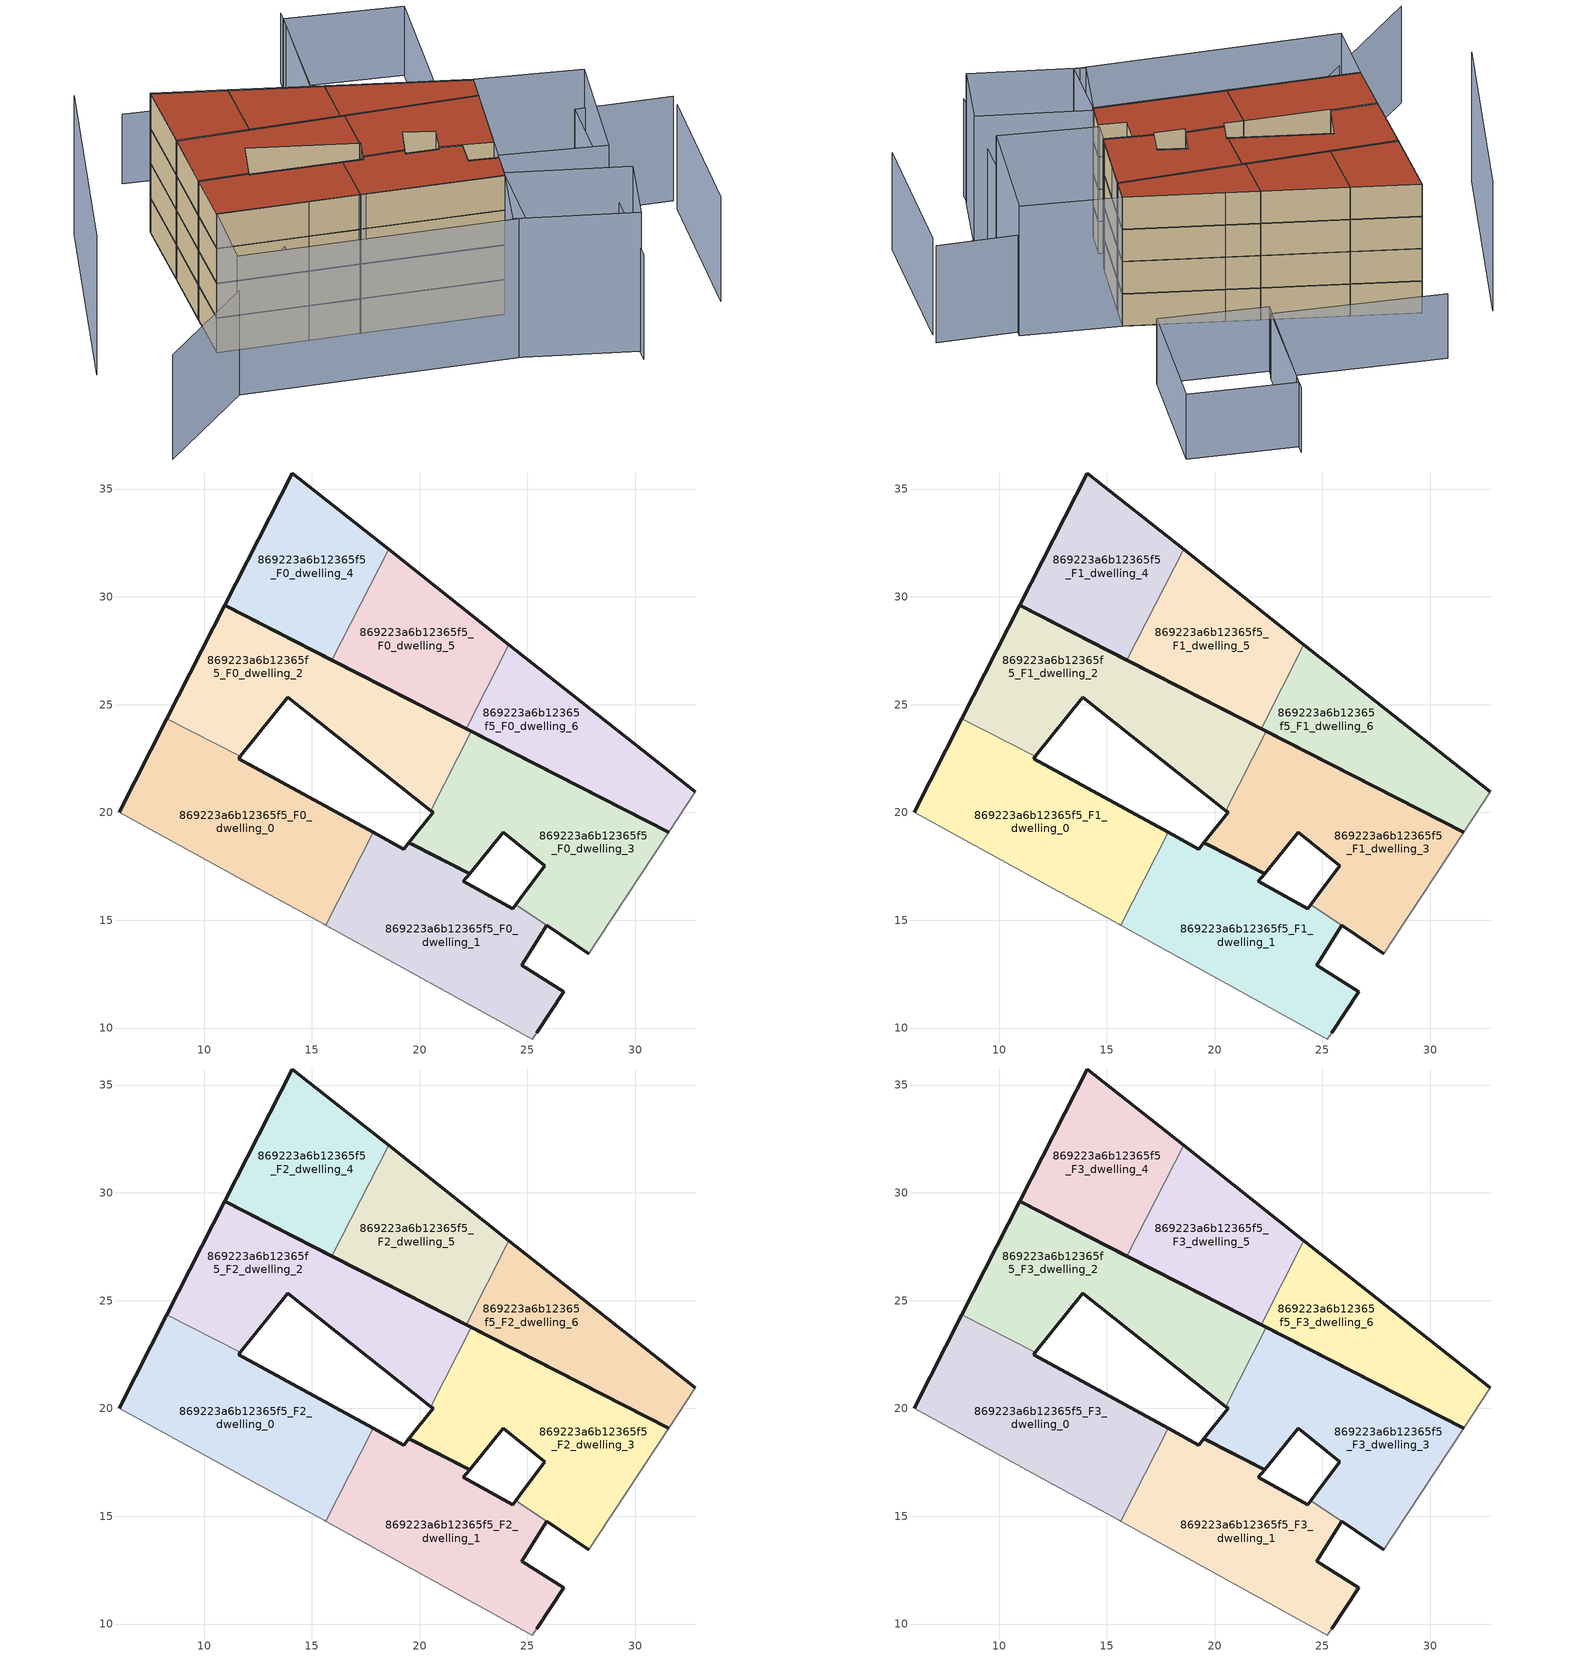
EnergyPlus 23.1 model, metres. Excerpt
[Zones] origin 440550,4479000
869223a6b12365f5_F0_dwelling_0
 floor ground (EU_floor_Construction): 15.65,14.78 17.84,19.08 11.61,22.5 11.69,22.6 8.27,24.34 6.06,20.01 12.22,16.63 15.58,14.81 z0
 wall outside (EU_wall_Construction): 6.06,20.01 8.27,24.34 / 11.69,22.6 11.61,22.5 17.84,19.08 z0:3
 wall to 869223a6b12365f5_F0_dwelling_2 (EU_wall_Construction): 8.27,24.34 11.69,22.6 z0:3
 wall to 869223a6b12365f5_F0_dwelling_1 (EU_wall_Construction): 17.84,19.08 15.65,14.78 z0:3
 wall adiabatic (EU_wall_Construction): 15.65,14.78 15.58,14.81 12.22,16.63 6.06,20.01 z0:3
869223a6b12365f5_F0_dwelling_1
 floor ground (EU_floor_Construction): 25.44,9.79 26.68,11.68 24.73,12.92 25.88,14.77 24.45,15.73 24.31,15.54 22.03,16.8 22.32,17.17 19.5,18.61 19.26,18.3 17.84,19.08 15.65,14.78 25.23,9.49 z0
 wall outside (EU_wall_Construction): 17.84,19.08 19.26,18.3 19.5,18.61 22.32,17.17 22.03,16.8 24.31,15.54 24.45,15.73 / 25.88,14.77 24.73,12.92 26.68,11.68 25.44,9.79 z0:3
 wall adiabatic (EU_wall_Construction): 25.44,9.79 25.23,9.49 15.65,14.78 z0:3
 wall to 869223a6b12365f5_F0_dwelling_3 (EU_wall_Construction): 24.45,15.73 25.88,14.77 z0:3
869223a6b12365f5_F0_dwelling_2
 floor ground (EU_floor_Construction): 20.52,20.08 22.4,23.76 10.95,29.61 8.27,24.34 11.69,22.6 13.87,25.33 z0
 wall outside (EU_wall_Construction): 8.27,24.34 10.95,29.61 22.4,23.76 / 20.52,20.08 13.87,25.33 11.69,22.6 z0:3
 wall to 869223a6b12365f5_F0_dwelling_3 (EU_wall_Construction): 22.4,23.76 20.52,20.08 z0:3
869223a6b12365f5_F0_dwelling_3
 floor ground (EU_floor_Construction): 28.28,14.12 31.55,19.08 22.4,23.76 20.52,20.08 20.62,20.01 19.5,18.61 19.71,18.5 22.32,17.17 23.88,19.09 25.8,17.53 24.64,15.98 24.45,15.73 25.88,14.77 25.89,14.77 27.84,13.46 z0
 wall outside (EU_wall_Construction): 22.4,23.76 31.55,19.08 / 27.84,13.46 25.89,14.77 25.88,14.77 / 24.45,15.73 24.64,15.98 25.8,17.53 23.88,19.09 22.32,17.17 19.71,18.5 19.5,18.61 20.62,20.01 20.52,20.08 z0:3
 wall adiabatic (EU_wall_Construction): 31.55,19.08 28.28,14.12 27.84,13.46 z0:3
869223a6b12365f5_F0_dwelling_4
 floor ground (EU_floor_Construction): 15.93,27.06 18.56,32.2 14.08,35.75 10.95,29.61 z0
 wall outside (EU_wall_Construction): 15.93,27.06 10.95,29.61 14.08,35.75 18.56,32.2 z0:3
 wall to 869223a6b12365f5_F0_dwelling_5 (EU_wall_Construction): 18.56,32.2 15.93,27.06 z0:3
869223a6b12365f5_F0_dwelling_5
 floor ground (EU_floor_Construction): 22.15,23.89 24.14,27.79 18.56,32.2 15.93,27.06 z0
 wall outside (EU_wall_Construction): 22.15,23.89 15.93,27.06 / 18.56,32.2 24.14,27.79 z0:3
 wall to 869223a6b12365f5_F0_dwelling_6 (EU_wall_Construction): 24.14,27.79 22.15,23.89 z0:3
869223a6b12365f5_F0_dwelling_6
 floor ground (EU_floor_Construction): 31.55,19.08 32.79,20.96 26.32,26.07 24.14,27.79 22.15,23.89 z0
 wall outside (EU_wall_Construction): 31.55,19.08 22.15,23.89 / 24.14,27.79 26.32,26.07 32.79,20.96 z0:3
 wall adiabatic (EU_wall_Construction): 32.79,20.96 31.55,19.08 z0:3
869223a6b12365f5_F1_dwelling_0
 floor to 869223a6b12365f5_F0_dwelling_0 (EU_floor_Construction): 15.65,14.78 17.84,19.08 11.61,22.5 11.69,22.6 8.27,24.34 6.06,20.01 12.22,16.63 15.58,14.81 z3
 wall outside (EU_wall_Construction): 6.06,20.01 8.27,24.34 / 11.69,22.6 11.61,22.5 17.84,19.08 z3:6
 wall to 869223a6b12365f5_F1_dwelling_2 (EU_wall_Construction): 8.27,24.34 11.69,22.6 z3:6
 wall to 869223a6b12365f5_F1_dwelling_1 (EU_wall_Construction): 17.84,19.08 15.65,14.78 z3:6
 wall adiabatic (EU_wall_Construction): 15.65,14.78 15.58,14.81 12.22,16.63 6.06,20.01 z3:6
869223a6b12365f5_F1_dwelling_1
 floor to 869223a6b12365f5_F0_dwelling_1 (EU_floor_Construction): 25.44,9.79 26.68,11.68 24.73,12.92 25.88,14.77 24.45,15.73 24.31,15.54 22.03,16.8 22.32,17.17 19.5,18.61 19.26,18.3 17.84,19.08 15.65,14.78 25.23,9.49 z3
 wall outside (EU_wall_Construction): 17.84,19.08 19.26,18.3 19.5,18.61 22.32,17.17 22.03,16.8 24.31,15.54 24.45,15.73 / 25.88,14.77 24.73,12.92 26.68,11.68 25.44,9.79 z3:6
 wall adiabatic (EU_wall_Construction): 25.44,9.79 25.23,9.49 15.65,14.78 z3:6
 wall to 869223a6b12365f5_F1_dwelling_3 (EU_wall_Construction): 24.45,15.73 25.88,14.77 z3:6
869223a6b12365f5_F1_dwelling_2
 floor to 869223a6b12365f5_F0_dwelling_2 (EU_floor_Construction): 20.52,20.08 22.4,23.76 10.95,29.61 8.27,24.34 11.69,22.6 13.87,25.33 z3
 wall outside (EU_wall_Construction): 8.27,24.34 10.95,29.61 22.4,23.76 / 20.52,20.08 13.87,25.33 11.69,22.6 z3:6
 wall to 869223a6b12365f5_F1_dwelling_3 (EU_wall_Construction): 22.4,23.76 20.52,20.08 z3:6
869223a6b12365f5_F1_dwelling_3
 floor to 869223a6b12365f5_F0_dwelling_3 (EU_floor_Construction): 28.28,14.12 31.55,19.08 22.4,23.76 20.52,20.08 20.62,20.01 19.5,18.61 19.71,18.5 22.32,17.17 23.88,19.09 25.8,17.53 24.64,15.98 24.45,15.73 25.88,14.77 25.89,14.77 27.84,13.46 z3
 wall outside (EU_wall_Construction): 22.4,23.76 31.55,19.08 / 27.84,13.46 25.89,14.77 25.88,14.77 / 24.45,15.73 24.64,15.98 25.8,17.53 23.88,19.09 22.32,17.17 19.71,18.5 19.5,18.61 20.62,20.01 20.52,20.08 z3:6
 wall adiabatic (EU_wall_Construction): 31.55,19.08 28.28,14.12 27.84,13.46 z3:6
869223a6b12365f5_F1_dwelling_4
 floor to 869223a6b12365f5_F0_dwelling_4 (EU_floor_Construction): 15.93,27.06 18.56,32.2 14.08,35.75 10.95,29.61 z3
 wall outside (EU_wall_Construction): 15.93,27.06 10.95,29.61 14.08,35.75 18.56,32.2 z3:6
 wall to 869223a6b12365f5_F1_dwelling_5 (EU_wall_Construction): 18.56,32.2 15.93,27.06 z3:6
869223a6b12365f5_F1_dwelling_5
 floor to 869223a6b12365f5_F0_dwelling_5 (EU_floor_Construction): 22.15,23.89 24.14,27.79 18.56,32.2 15.93,27.06 z3
 wall outside (EU_wall_Construction): 22.15,23.89 15.93,27.06 / 18.56,32.2 24.14,27.79 z3:6
 wall to 869223a6b12365f5_F1_dwelling_6 (EU_wall_Construction): 24.14,27.79 22.15,23.89 z3:6
869223a6b12365f5_F1_dwelling_6
 floor to 869223a6b12365f5_F0_dwelling_6 (EU_floor_Construction): 31.55,19.08 32.79,20.96 26.32,26.07 24.14,27.79 22.15,23.89 z3
 wall outside (EU_wall_Construction): 31.55,19.08 22.15,23.89 / 24.14,27.79 26.32,26.07 32.79,20.96 z3:6
 wall adiabatic (EU_wall_Construction): 32.79,20.96 31.55,19.08 z3:6
869223a6b12365f5_F2_dwelling_0
 floor to 869223a6b12365f5_F1_dwelling_0 (EU_floor_Construction): 15.65,14.78 17.84,19.08 11.61,22.5 11.69,22.6 8.27,24.34 6.06,20.01 12.22,16.63 15.58,14.81 z6
 wall outside (EU_wall_Construction): 6.06,20.01 8.27,24.34 / 11.69,22.6 11.61,22.5 17.84,19.08 z6:9
 wall to 869223a6b12365f5_F2_dwelling_2 (EU_wall_Construction): 8.27,24.34 11.69,22.6 z6:9
 wall to 869223a6b12365f5_F2_dwelling_1 (EU_wall_Construction): 17.84,19.08 15.65,14.78 z6:9
 wall adiabatic (EU_wall_Construction): 15.65,14.78 15.58,14.81 12.22,16.63 6.06,20.01 z6:9
869223a6b12365f5_F2_dwelling_1
 floor to 869223a6b12365f5_F1_dwelling_1 (EU_floor_Construction): 25.44,9.79 26.68,11.68 24.73,12.92 25.88,14.77 24.45,15.73 24.31,15.54 22.03,16.8 22.32,17.17 19.5,18.61 19.26,18.3 17.84,19.08 15.65,14.78 25.23,9.49 z6
 wall outside (EU_wall_Construction): 17.84,19.08 19.26,18.3 19.5,18.61 22.32,17.17 22.03,16.8 24.31,15.54 24.45,15.73 / 25.88,14.77 24.73,12.92 26.68,11.68 25.44,9.79 z6:9
 wall adiabatic (EU_wall_Construction): 25.44,9.79 25.23,9.49 15.65,14.78 z6:9
 wall to 869223a6b12365f5_F2_dwelling_3 (EU_wall_Construction): 24.45,15.73 25.88,14.77 z6:9
869223a6b12365f5_F2_dwelling_2
 floor to 869223a6b12365f5_F1_dwelling_2 (EU_floor_Construction): 20.52,20.08 22.4,23.76 10.95,29.61 8.27,24.34 11.69,22.6 13.87,25.33 z6
 wall outside (EU_wall_Construction): 8.27,24.34 10.95,29.61 22.4,23.76 / 20.52,20.08 13.87,25.33 11.69,22.6 z6:9
 wall to 869223a6b12365f5_F2_dwelling_3 (EU_wall_Construction): 22.4,23.76 20.52,20.08 z6:9
869223a6b12365f5_F2_dwelling_3
 floor to 869223a6b12365f5_F1_dwelling_3 (EU_floor_Construction): 28.28,14.12 31.55,19.08 22.4,23.76 20.52,20.08 20.62,20.01 19.5,18.61 19.71,18.5 22.32,17.17 23.88,19.09 25.8,17.53 24.64,15.98 24.45,15.73 25.88,14.77 25.89,14.77 27.84,13.46 z6
 wall outside (EU_wall_Construction): 22.4,23.76 31.55,19.08 / 27.84,13.46 25.89,14.77 25.88,14.77 / 24.45,15.73 24.64,15.98 25.8,17.53 23.88,19.09 22.32,17.17 19.71,18.5 19.5,18.61 20.62,20.01 20.52,20.08 z6:9
 wall adiabatic (EU_wall_Construction): 31.55,19.08 28.28,14.12 27.84,13.46 z6:9
869223a6b12365f5_F2_dwelling_4
 floor to 869223a6b12365f5_F1_dwelling_4 (EU_floor_Construction): 15.93,27.06 18.56,32.2 14.08,35.75 10.95,29.61 z6
 wall outside (EU_wall_Construction): 15.93,27.06 10.95,29.61 14.08,35.75 18.56,32.2 z6:9
 wall to 869223a6b12365f5_F2_dwelling_5 (EU_wall_Construction): 18.56,32.2 15.93,27.06 z6:9
869223a6b12365f5_F2_dwelling_5
 floor to 869223a6b12365f5_F1_dwelling_5 (EU_floor_Construction): 22.15,23.89 24.14,27.79 18.56,32.2 15.93,27.06 z6
 wall outside (EU_wall_Construction): 22.15,23.89 15.93,27.06 / 18.56,32.2 24.14,27.79 z6:9
 wall to 869223a6b12365f5_F2_dwelling_6 (EU_wall_Construction): 24.14,27.79 22.15,23.89 z6:9
869223a6b12365f5_F2_dwelling_6
 floor to 869223a6b12365f5_F1_dwelling_6 (EU_floor_Construction): 31.55,19.08 32.79,20.96 26.32,26.07 24.14,27.79 22.15,23.89 z6
 wall outside (EU_wall_Construction): 31.55,19.08 22.15,23.89 / 24.14,27.79 26.32,26.07 32.79,20.96 z6:9
 wall adiabatic (EU_wall_Construction): 32.79,20.96 31.55,19.08 z6:9
869223a6b12365f5_F3_dwelling_0
 floor to 869223a6b12365f5_F2_dwelling_0 (EU_floor_Construction): 15.65,14.78 17.84,19.08 11.61,22.5 11.69,22.6 8.27,24.34 6.06,20.01 12.22,16.63 15.58,14.81 z9
 wall outside (EU_wall_Construction): 6.06,20.01 8.27,24.34 / 11.69,22.6 11.61,22.5 17.84,19.08 z9:12
 wall to 869223a6b12365f5_F3_dwelling_2 (EU_wall_Construction): 8.27,24.34 11.69,22.6 z9:12
 wall to 869223a6b12365f5_F3_dwelling_1 (EU_wall_Construction): 17.84,19.08 15.65,14.78 z9:12
 wall adiabatic (EU_wall_Construction): 15.65,14.78 15.58,14.81 12.22,16.63 6.06,20.01 z9:12
 roof outside (EU_roof_Construction): 17.84,19.08 15.65,14.78 15.58,14.81 12.22,16.63 6.06,20.01 8.27,24.34 11.69,22.6 11.61,22.5 z12
869223a6b12365f5_F3_dwelling_1
 floor to 869223a6b12365f5_F2_dwelling_1 (EU_floor_Construction): 25.44,9.79 26.68,11.68 24.73,12.92 25.88,14.77 24.45,15.73 24.31,15.54 22.03,16.8 22.32,17.17 19.5,18.61 19.26,18.3 17.84,19.08 15.65,14.78 25.23,9.49 z9
 wall outside (EU_wall_Construction): 17.84,19.08 19.26,18.3 19.5,18.61 22.32,17.17 22.03,16.8 24.31,15.54 24.45,15.73 / 25.88,14.77 24.73,12.92 26.68,11.68 25.44,9.79 z9:12
 wall adiabatic (EU_wall_Construction): 25.44,9.79 25.23,9.49 15.65,14.78 z9:12
 wall to 869223a6b12365f5_F3_dwelling_3 (EU_wall_Construction): 24.45,15.73 25.88,14.77 z9:12
 roof outside (EU_roof_Construction): 24.45,15.73 25.88,14.77 24.73,12.92 26.68,11.68 25.44,9.79 25.23,9.49 15.65,14.78 17.84,19.08 19.26,18.3 19.5,18.61 22.32,17.17 22.03,16.8 24.31,15.54 z12
869223a6b12365f5_F3_dwelling_2
 floor to 869223a6b12365f5_F2_dwelling_2 (EU_floor_Construction): 20.52,20.08 22.4,23.76 10.95,29.61 8.27,24.34 11.69,22.6 13.87,25.33 z9
 wall outside (EU_wall_Construction): 8.27,24.34 10.95,29.61 22.4,23.76 / 20.52,20.08 13.87,25.33 11.69,22.6 z9:12
 wall to 869223a6b12365f5_F3_dwelling_3 (EU_wall_Construction): 22.4,23.76 20.52,20.08 z9:12
 roof outside (EU_roof_Construction): 22.4,23.76 20.52,20.08 13.87,25.33 11.69,22.6 8.27,24.34 10.95,29.61 z12
869223a6b12365f5_F3_dwelling_3
 floor to 869223a6b12365f5_F2_dwelling_3 (EU_floor_Construction): 28.28,14.12 31.55,19.08 22.4,23.76 20.52,20.08 20.62,20.01 19.5,18.61 19.71,18.5 22.32,17.17 23.88,19.09 25.8,17.53 24.64,15.98 24.45,15.73 25.88,14.77 25.89,14.77 27.84,13.46 z9
 wall outside (EU_wall_Construction): 22.4,23.76 31.55,19.08 / 27.84,13.46 25.89,14.77 25.88,14.77 / 24.45,15.73 24.64,15.98 25.8,17.53 23.88,19.09 22.32,17.17 19.71,18.5 19.5,18.61 20.62,20.01 20.52,20.08 z9:12
 wall adiabatic (EU_wall_Construction): 31.55,19.08 28.28,14.12 27.84,13.46 z9:12
 roof outside (EU_roof_Construction): 31.55,19.08 28.28,14.12 27.84,13.46 25.89,14.77 25.88,14.77 24.45,15.73 24.64,15.98 25.8,17.53 23.88,19.09 22.32,17.17 19.71,18.5 19.5,18.61 20.62,20.01 20.52,20.08 22.4,23.76 z12
869223a6b12365f5_F3_dwelling_4
 floor to 869223a6b12365f5_F2_dwelling_4 (EU_floor_Construction): 15.93,27.06 18.56,32.2 14.08,35.75 10.95,29.61 z9
 wall outside (EU_wall_Construction): 15.93,27.06 10.95,29.61 14.08,35.75 18.56,32.2 z9:12
 wall to 869223a6b12365f5_F3_dwelling_5 (EU_wall_Construction): 18.56,32.2 15.93,27.06 z9:12
 roof outside (EU_roof_Construction): 18.56,32.2 15.93,27.06 10.95,29.61 14.08,35.75 z12
869223a6b12365f5_F3_dwelling_5
 floor to 869223a6b12365f5_F2_dwelling_5 (EU_floor_Construction): 22.15,23.89 24.14,27.79 18.56,32.2 15.93,27.06 z9
 wall outside (EU_wall_Construction): 22.15,23.89 15.93,27.06 / 18.56,32.2 24.14,27.79 z9:12
 wall to 869223a6b12365f5_F3_dwelling_6 (EU_wall_Construction): 24.14,27.79 22.15,23.89 z9:12
 roof outside (EU_roof_Construction): 24.14,27.79 22.15,23.89 15.93,27.06 18.56,32.2 z12
869223a6b12365f5_F3_dwelling_6
 floor to 869223a6b12365f5_F2_dwelling_6 (EU_floor_Construction): 31.55,19.08 32.79,20.96 26.32,26.07 24.14,27.79 22.15,23.89 z9
 wall outside (EU_wall_Construction): 31.55,19.08 22.15,23.89 / 24.14,27.79 26.32,26.07 32.79,20.96 z9:12
 wall adiabatic (EU_wall_Construction): 32.79,20.96 31.55,19.08 z9:12
 roof outside (EU_roof_Construction): 26.32,26.07 32.79,20.96 31.55,19.08 22.15,23.89 24.14,27.79 z12
shading: 38.14,0.02 44.64,11.65 / 28.44,-2.07 38.68,16.35 / 38.68,16.35 45.23,12.7 / -6.47,11.34 9.89,16.8 z0:9; 9.74,39.3 -2.46,23.83 / 29.03,-1.13 21.5,4.66 / 21.5,4.66 25.44,9.79 / 25.44,9.79 32.97,4 / 32.97,4 29.03,-1.13 / 22.3,4.15 3.13,14.68 / 3.13,14.68 6.07,20.04 / 6.07,20.04 25.24,9.5 / 25.24,9.5 22.3,4.15 / 26.82,11.91 32.79,20.95 / 32.79,20.95 39.69,16.4 / 39.69,16.4 33.73,7.36 / 33.73,7.36 26.82,11.91 z0:12; 35.47,44.57 29.57,34.74 / 29.57,34.74 17.25,42.13 / 42.79,39.08 36.69,29.14 / 36.69,29.14 28.94,33.89 / 28.94,33.89 35.04,43.83 / 35.04,43.83 42.79,39.08 z0:6
[Building]
EU S2 Campaign: North Axis=0; Terrain=City; Solar Distribution=FullExterior
[Site:Location]
Madrid: Latitude=40.5; Longitude=-3.5; Time Zone=1; Elevation=609
[SizingPeriod:WeatherFileDays]
AnnualSizingPeriod: Begin Month=1; Begin Day of Month=1; End Month=12; End Day of Month=31; Day of Week for Start Day=Monday; Use Weather File Daylight Saving Period=No; Use Weather File Rain and Snow Indicators=No
[MATERIAL]
EU_InternalMass_Material: Roughness=MediumRough; Thickness=0.1; Conductivity=1; Density=1800; Specific Heat=900; Thermal Absorptance=0.9; Solar Absorptance=0.7; Visible Absorptance=0.7
[MATERIAL:NOMASS] Roughness=MediumRough; Thermal Absorptance=0.9; Solar Absorptance=0.7; Visible Absorptance=0.7
Name | Thermal Resistance
EU_wall_NoMass | 0.419739
EU_roof_NoMass | 0.352165
EU_floor_NoMass | 0.608284
[CONSTRUCTION]
EU_wall_Construction: EU_wall_NoMass
EU_roof_Construction: EU_roof_NoMass
EU_floor_Construction: EU_floor_NoMass
EU_InternalMass_Construction: EU_InternalMass_Material
[ZONE] Type=1; Multiplier=1; Ceiling Height=autocalculate; Floor Area=autocalculate; Part of Total Floor Area=Yes
Name | Volume
869223a6b12365f5_F0_dwelling_0; 869223a6b12365f5_F1_dwelling_0; 869223a6b12365f5_F2_dwelling_0; 869223a6b12365f5_F3_dwelling_0 | 159.535
869223a6b12365f5_F0_dwelling_1; 869223a6b12365f5_F1_dwelling_1; 869223a6b12365f5_F2_dwelling_1; 869223a6b12365f5_F3_dwelling_1 | 152.739
869223a6b12365f5_F0_dwelling_2; 869223a6b12365f5_F1_dwelling_2; 869223a6b12365f5_F2_dwelling_2; 869223a6b12365f5_F3_dwelling_2 | 159.144
869223a6b12365f5_F0_dwelling_3; 869223a6b12365f5_F1_dwelling_3; 869223a6b12365f5_F2_dwelling_3; 869223a6b12365f5_F3_dwelling_3 | 166.757
869223a6b12365f5_F0_dwelling_4; 869223a6b12365f5_F1_dwelling_4; 869223a6b12365f5_F2_dwelling_4; 869223a6b12365f5_F3_dwelling_4 | 106.36
869223a6b12365f5_F0_dwelling_5; 869223a6b12365f5_F1_dwelling_5; 869223a6b12365f5_F2_dwelling_5; 869223a6b12365f5_F3_dwelling_5 | 106.366
869223a6b12365f5_F0_dwelling_6; 869223a6b12365f5_F1_dwelling_6; 869223a6b12365f5_F2_dwelling_6; 869223a6b12365f5_F3_dwelling_6 | 106.367
[INTERNALMASS] Construction=EU_InternalMass_Construction
Name | Zone or ZoneList | Surface Area
869223a6b12365f5_F0_dwelling_0_EU_InternalMass | 869223a6b12365f5_F0_dwelling_0 | 53.1786
869223a6b12365f5_F0_dwelling_1_EU_InternalMass | 869223a6b12365f5_F0_dwelling_1 | 50.9132
869223a6b12365f5_F0_dwelling_2_EU_InternalMass | 869223a6b12365f5_F0_dwelling_2 | 53.048
869223a6b12365f5_F0_dwelling_3_EU_InternalMass | 869223a6b12365f5_F0_dwelling_3 | 55.5853
869223a6b12365f5_F0_dwelling_4_EU_InternalMass | 869223a6b12365f5_F0_dwelling_4 | 35.4535
869223a6b12365f5_F0_dwelling_5_EU_InternalMass | 869223a6b12365f5_F0_dwelling_5 | 35.4554
869223a6b12365f5_F0_dwelling_6_EU_InternalMass | 869223a6b12365f5_F0_dwelling_6 | 35.4556
869223a6b12365f5_F1_dwelling_0_EU_InternalMass | 869223a6b12365f5_F1_dwelling_0 | 53.1786
869223a6b12365f5_F1_dwelling_1_EU_InternalMass | 869223a6b12365f5_F1_dwelling_1 | 50.9132
869223a6b12365f5_F1_dwelling_2_EU_InternalMass | 869223a6b12365f5_F1_dwelling_2 | 53.048
869223a6b12365f5_F1_dwelling_3_EU_InternalMass | 869223a6b12365f5_F1_dwelling_3 | 55.5853
869223a6b12365f5_F1_dwelling_4_EU_InternalMass | 869223a6b12365f5_F1_dwelling_4 | 35.4535
869223a6b12365f5_F1_dwelling_5_EU_InternalMass | 869223a6b12365f5_F1_dwelling_5 | 35.4554
869223a6b12365f5_F1_dwelling_6_EU_InternalMass | 869223a6b12365f5_F1_dwelling_6 | 35.4556
869223a6b12365f5_F2_dwelling_0_EU_InternalMass | 869223a6b12365f5_F2_dwelling_0 | 53.1786
869223a6b12365f5_F2_dwelling_1_EU_InternalMass | 869223a6b12365f5_F2_dwelling_1 | 50.9132
869223a6b12365f5_F2_dwelling_2_EU_InternalMass | 869223a6b12365f5_F2_dwelling_2 | 53.048
869223a6b12365f5_F2_dwelling_3_EU_InternalMass | 869223a6b12365f5_F2_dwelling_3 | 55.5853
869223a6b12365f5_F2_dwelling_4_EU_InternalMass | 869223a6b12365f5_F2_dwelling_4 | 35.4535
869223a6b12365f5_F2_dwelling_5_EU_InternalMass | 869223a6b12365f5_F2_dwelling_5 | 35.4554
869223a6b12365f5_F2_dwelling_6_EU_InternalMass | 869223a6b12365f5_F2_dwelling_6 | 35.4556
869223a6b12365f5_F3_dwelling_0_EU_InternalMass | 869223a6b12365f5_F3_dwelling_0 | 53.1786
869223a6b12365f5_F3_dwelling_1_EU_InternalMass | 869223a6b12365f5_F3_dwelling_1 | 50.9132
869223a6b12365f5_F3_dwelling_2_EU_InternalMass | 869223a6b12365f5_F3_dwelling_2 | 53.048
869223a6b12365f5_F3_dwelling_3_EU_InternalMass | 869223a6b12365f5_F3_dwelling_3 | 55.5853
869223a6b12365f5_F3_dwelling_4_EU_InternalMass | 869223a6b12365f5_F3_dwelling_4 | 35.4535
869223a6b12365f5_F3_dwelling_5_EU_InternalMass | 869223a6b12365f5_F3_dwelling_5 | 35.4554
869223a6b12365f5_F3_dwelling_6_EU_InternalMass | 869223a6b12365f5_F3_dwelling_6 | 35.4556
[OTHEREQUIPMENT] Fuel Type=Electricity; Design Level Calculation Method=Watts/Area; Power per Zone Floor Area=1; Fraction Latent=0; Fraction Radiant=0; Fraction Lost=0; Carbon Dioxide Generation Rate=0; EndUse Subcategory=EU_Step8_InternalGains
Name | Zone or ZoneList or Space or SpaceList | Schedule
EU_Step8_InternalGain_869223a6b12365f5_F0_dwelling_0_f000 | 869223a6b12365f5_F0_dwelling_0 | EU_Step8_GainSchedule_869223a6b12365f5_F0_dwelling_0_f000
EU_Step8_InternalGain_869223a6b12365f5_F0_dwelling_1_f000 | 869223a6b12365f5_F0_dwelling_1 | EU_Step8_GainSchedule_869223a6b12365f5_F0_dwelling_1_f000
EU_Step8_InternalGain_869223a6b12365f5_F0_dwelling_2_f000 | 869223a6b12365f5_F0_dwelling_2 | EU_Step8_GainSchedule_869223a6b12365f5_F0_dwelling_2_f000
EU_Step8_InternalGain_869223a6b12365f5_F0_dwelling_3_f000 | 869223a6b12365f5_F0_dwelling_3 | EU_Step8_GainSchedule_869223a6b12365f5_F0_dwelling_3_f000
EU_Step8_InternalGain_869223a6b12365f5_F0_dwelling_4_f000 | 869223a6b12365f5_F0_dwelling_4 | EU_Step8_GainSchedule_869223a6b12365f5_F0_dwelling_4_f000
EU_Step8_InternalGain_869223a6b12365f5_F0_dwelling_5_f000 | 869223a6b12365f5_F0_dwelling_5 | EU_Step8_GainSchedule_869223a6b12365f5_F0_dwelling_5_f000
EU_Step8_InternalGain_869223a6b12365f5_F0_dwelling_6_f000 | 869223a6b12365f5_F0_dwelling_6 | EU_Step8_GainSchedule_869223a6b12365f5_F0_dwelling_6_f000
EU_Step8_InternalGain_869223a6b12365f5_F1_dwelling_0_f000 | 869223a6b12365f5_F1_dwelling_0 | EU_Step8_GainSchedule_869223a6b12365f5_F1_dwelling_0_f000
EU_Step8_InternalGain_869223a6b12365f5_F1_dwelling_1_f000 | 869223a6b12365f5_F1_dwelling_1 | EU_Step8_GainSchedule_869223a6b12365f5_F1_dwelling_1_f000
EU_Step8_InternalGain_869223a6b12365f5_F1_dwelling_2_f000 | 869223a6b12365f5_F1_dwelling_2 | EU_Step8_GainSchedule_869223a6b12365f5_F1_dwelling_2_f000
EU_Step8_InternalGain_869223a6b12365f5_F1_dwelling_3_f000 | 869223a6b12365f5_F1_dwelling_3 | EU_Step8_GainSchedule_869223a6b12365f5_F1_dwelling_3_f000
EU_Step8_InternalGain_869223a6b12365f5_F1_dwelling_4_f000 | 869223a6b12365f5_F1_dwelling_4 | EU_Step8_GainSchedule_869223a6b12365f5_F1_dwelling_4_f000
EU_Step8_InternalGain_869223a6b12365f5_F1_dwelling_5_f000 | 869223a6b12365f5_F1_dwelling_5 | EU_Step8_GainSchedule_869223a6b12365f5_F1_dwelling_5_f000
EU_Step8_InternalGain_869223a6b12365f5_F1_dwelling_6_f000 | 869223a6b12365f5_F1_dwelling_6 | EU_Step8_GainSchedule_869223a6b12365f5_F1_dwelling_6_f000
EU_Step8_InternalGain_869223a6b12365f5_F2_dwelling_0_f000 | 869223a6b12365f5_F2_dwelling_0 | EU_Step8_GainSchedule_869223a6b12365f5_F2_dwelling_0_f000
EU_Step8_InternalGain_869223a6b12365f5_F2_dwelling_1_f000 | 869223a6b12365f5_F2_dwelling_1 | EU_Step8_GainSchedule_869223a6b12365f5_F2_dwelling_1_f000
EU_Step8_InternalGain_869223a6b12365f5_F2_dwelling_2_f000 | 869223a6b12365f5_F2_dwelling_2 | EU_Step8_GainSchedule_869223a6b12365f5_F2_dwelling_2_f000
EU_Step8_InternalGain_869223a6b12365f5_F2_dwelling_3_f000 | 869223a6b12365f5_F2_dwelling_3 | EU_Step8_GainSchedule_869223a6b12365f5_F2_dwelling_3_f000
EU_Step8_InternalGain_869223a6b12365f5_F2_dwelling_4_f000 | 869223a6b12365f5_F2_dwelling_4 | EU_Step8_GainSchedule_869223a6b12365f5_F2_dwelling_4_f000
EU_Step8_InternalGain_869223a6b12365f5_F2_dwelling_5_f000 | 869223a6b12365f5_F2_dwelling_5 | EU_Step8_GainSchedule_869223a6b12365f5_F2_dwelling_5_f000
EU_Step8_InternalGain_869223a6b12365f5_F2_dwelling_6_f000 | 869223a6b12365f5_F2_dwelling_6 | EU_Step8_GainSchedule_869223a6b12365f5_F2_dwelling_6_f000
EU_Step8_InternalGain_869223a6b12365f5_F3_dwelling_0_f000 | 869223a6b12365f5_F3_dwelling_0 | EU_Step8_GainSchedule_869223a6b12365f5_F3_dwelling_0_f000
EU_Step8_InternalGain_869223a6b12365f5_F3_dwelling_1_f000 | 869223a6b12365f5_F3_dwelling_1 | EU_Step8_GainSchedule_869223a6b12365f5_F3_dwelling_1_f000
EU_Step8_InternalGain_869223a6b12365f5_F3_dwelling_2_f000 | 869223a6b12365f5_F3_dwelling_2 | EU_Step8_GainSchedule_869223a6b12365f5_F3_dwelling_2_f000
EU_Step8_InternalGain_869223a6b12365f5_F3_dwelling_3_f000 | 869223a6b12365f5_F3_dwelling_3 | EU_Step8_GainSchedule_869223a6b12365f5_F3_dwelling_3_f000
EU_Step8_InternalGain_869223a6b12365f5_F3_dwelling_4_f000 | 869223a6b12365f5_F3_dwelling_4 | EU_Step8_GainSchedule_869223a6b12365f5_F3_dwelling_4_f000
EU_Step8_InternalGain_869223a6b12365f5_F3_dwelling_5_f000 | 869223a6b12365f5_F3_dwelling_5 | EU_Step8_GainSchedule_869223a6b12365f5_F3_dwelling_5_f000
EU_Step8_InternalGain_869223a6b12365f5_F3_dwelling_6_f000 | 869223a6b12365f5_F3_dwelling_6 | EU_Step8_GainSchedule_869223a6b12365f5_F3_dwelling_6_f000
[ZONEVENTILATION:DESIGNFLOWRATE] Schedule=EU_AlwaysOn; Design Flow Rate Calculation Method=AirChanges/Hour; Air Changes per Hour=0.703302; Ventilation Type=Natural; Fan Pressure Rise=0; Fan Total Efficiency=1; Constant Term Coefficient=1; Temperature Term Coefficient=0; Velocity Term Coefficient=0; Velocity Squared Term Coefficient=0; Minimum Indoor Temperature=-100; Maximum Indoor Temperature=100; Delta Temperature=-100; Minimum Outdoor Temperature=-100; Maximum Outdoor Temperature=100; Maximum Wind Speed=40
Name | Zone or ZoneList or Space or SpaceList
EU_ConstantAir_869223a6b12365f5_F0_dwelling_0 | 869223a6b12365f5_F0_dwelling_0
EU_ConstantAir_869223a6b12365f5_F0_dwelling_1 | 869223a6b12365f5_F0_dwelling_1
EU_ConstantAir_869223a6b12365f5_F0_dwelling_2 | 869223a6b12365f5_F0_dwelling_2
EU_ConstantAir_869223a6b12365f5_F0_dwelling_3 | 869223a6b12365f5_F0_dwelling_3
EU_ConstantAir_869223a6b12365f5_F0_dwelling_4 | 869223a6b12365f5_F0_dwelling_4
EU_ConstantAir_869223a6b12365f5_F0_dwelling_5 | 869223a6b12365f5_F0_dwelling_5
EU_ConstantAir_869223a6b12365f5_F0_dwelling_6 | 869223a6b12365f5_F0_dwelling_6
EU_ConstantAir_869223a6b12365f5_F1_dwelling_0 | 869223a6b12365f5_F1_dwelling_0
EU_ConstantAir_869223a6b12365f5_F1_dwelling_1 | 869223a6b12365f5_F1_dwelling_1
EU_ConstantAir_869223a6b12365f5_F1_dwelling_2 | 869223a6b12365f5_F1_dwelling_2
EU_ConstantAir_869223a6b12365f5_F1_dwelling_3 | 869223a6b12365f5_F1_dwelling_3
EU_ConstantAir_869223a6b12365f5_F1_dwelling_4 | 869223a6b12365f5_F1_dwelling_4
EU_ConstantAir_869223a6b12365f5_F1_dwelling_5 | 869223a6b12365f5_F1_dwelling_5
EU_ConstantAir_869223a6b12365f5_F1_dwelling_6 | 869223a6b12365f5_F1_dwelling_6
EU_ConstantAir_869223a6b12365f5_F2_dwelling_0 | 869223a6b12365f5_F2_dwelling_0
EU_ConstantAir_869223a6b12365f5_F2_dwelling_1 | 869223a6b12365f5_F2_dwelling_1
EU_ConstantAir_869223a6b12365f5_F2_dwelling_2 | 869223a6b12365f5_F2_dwelling_2
EU_ConstantAir_869223a6b12365f5_F2_dwelling_3 | 869223a6b12365f5_F2_dwelling_3
EU_ConstantAir_869223a6b12365f5_F2_dwelling_4 | 869223a6b12365f5_F2_dwelling_4
EU_ConstantAir_869223a6b12365f5_F2_dwelling_5 | 869223a6b12365f5_F2_dwelling_5
EU_ConstantAir_869223a6b12365f5_F2_dwelling_6 | 869223a6b12365f5_F2_dwelling_6
EU_ConstantAir_869223a6b12365f5_F3_dwelling_0 | 869223a6b12365f5_F3_dwelling_0
EU_ConstantAir_869223a6b12365f5_F3_dwelling_1 | 869223a6b12365f5_F3_dwelling_1
EU_ConstantAir_869223a6b12365f5_F3_dwelling_2 | 869223a6b12365f5_F3_dwelling_2
EU_ConstantAir_869223a6b12365f5_F3_dwelling_3 | 869223a6b12365f5_F3_dwelling_3
EU_ConstantAir_869223a6b12365f5_F3_dwelling_4 | 869223a6b12365f5_F3_dwelling_4
EU_ConstantAir_869223a6b12365f5_F3_dwelling_5 | 869223a6b12365f5_F3_dwelling_5
EU_ConstantAir_869223a6b12365f5_F3_dwelling_6 | 869223a6b12365f5_F3_dwelling_6
[HVACTEMPLATE:THERMOSTAT] Constant Heating Setpoint=20; Constant Cooling Setpoint=50
EU_HeatOnly_869223a6b12365f5_F0_dwelling_0; EU_HeatOnly_869223a6b12365f5_F0_dwelling_1; EU_HeatOnly_869223a6b12365f5_F0_dwelling_2; EU_HeatOnly_869223a6b12365f5_F0_dwelling_3; EU_HeatOnly_869223a6b12365f5_F0_dwelling_4; EU_HeatOnly_869223a6b12365f5_F0_dwelling_5; EU_HeatOnly_869223a6b12365f5_F0_dwelling_6; EU_HeatOnly_869223a6b12365f5_F1_dwelling_0; EU_HeatOnly_869223a6b12365f5_F1_dwelling_1; EU_HeatOnly_869223a6b12365f5_F1_dwelling_2; EU_HeatOnly_869223a6b12365f5_F1_dwelling_3; EU_HeatOnly_869223a6b12365f5_F1_dwelling_4; EU_HeatOnly_869223a6b12365f5_F1_dwelling_5; EU_HeatOnly_869223a6b12365f5_F1_dwelling_6; EU_HeatOnly_869223a6b12365f5_F2_dwelling_0; EU_HeatOnly_869223a6b12365f5_F2_dwelling_1; EU_HeatOnly_869223a6b12365f5_F2_dwelling_2; EU_HeatOnly_869223a6b12365f5_F2_dwelling_3; EU_HeatOnly_869223a6b12365f5_F2_dwelling_4; EU_HeatOnly_869223a6b12365f5_F2_dwelling_5; EU_HeatOnly_869223a6b12365f5_F2_dwelling_6; EU_HeatOnly_869223a6b12365f5_F3_dwelling_0; EU_HeatOnly_869223a6b12365f5_F3_dwelling_1; EU_HeatOnly_869223a6b12365f5_F3_dwelling_2; EU_HeatOnly_869223a6b12365f5_F3_dwelling_3; EU_HeatOnly_869223a6b12365f5_F3_dwelling_4; EU_HeatOnly_869223a6b12365f5_F3_dwelling_5; EU_HeatOnly_869223a6b12365f5_F3_dwelling_6
[HVACTEMPLATE:ZONE:IDEALLOADSAIRSYSTEM] System Availability Schedule=EU_AlwaysOn; Maximum Heating Supply Air Temperature=50; Minimum Cooling Supply Air Temperature=13; Maximum Heating Supply Air Humidity Ratio=0.0156; Minimum Cooling Supply Air Humidity Ratio=0.0077; Heating Limit=NoLimit; Cooling Limit=NoLimit; Heating Availability Schedule=EU_AlwaysOn; Cooling Availability Schedule=EU_CoolingOff; Dehumidification Control Type=ConstantSensibleHeatRatio; Cooling Sensible Heat Ratio=0.7; Dehumidification Setpoint=60; Humidification Control Type=None; Humidification Setpoint=30; Outdoor Air Method=None; Outdoor Air Flow Rate per Person=0.00944; Outdoor Air Flow Rate per Zone Floor Area=0; Outdoor Air Flow Rate per Zone=0; Demand Controlled Ventilation Type=None; Outdoor Air Economizer Type=NoEconomizer; Heat Recovery Type=None; Sensible Heat Recovery Effectiveness=0.7; Latent Heat Recovery Effectiveness=0.65
Name | Template Thermostat
869223a6b12365f5_F0_dwelling_0 | EU_HeatOnly_869223a6b12365f5_F0_dwelling_0
869223a6b12365f5_F0_dwelling_1 | EU_HeatOnly_869223a6b12365f5_F0_dwelling_1
869223a6b12365f5_F0_dwelling_2 | EU_HeatOnly_869223a6b12365f5_F0_dwelling_2
869223a6b12365f5_F0_dwelling_3 | EU_HeatOnly_869223a6b12365f5_F0_dwelling_3
869223a6b12365f5_F0_dwelling_4 | EU_HeatOnly_869223a6b12365f5_F0_dwelling_4
869223a6b12365f5_F0_dwelling_5 | EU_HeatOnly_869223a6b12365f5_F0_dwelling_5
869223a6b12365f5_F0_dwelling_6 | EU_HeatOnly_869223a6b12365f5_F0_dwelling_6
869223a6b12365f5_F1_dwelling_0 | EU_HeatOnly_869223a6b12365f5_F1_dwelling_0
869223a6b12365f5_F1_dwelling_1 | EU_HeatOnly_869223a6b12365f5_F1_dwelling_1
869223a6b12365f5_F1_dwelling_2 | EU_HeatOnly_869223a6b12365f5_F1_dwelling_2
869223a6b12365f5_F1_dwelling_3 | EU_HeatOnly_869223a6b12365f5_F1_dwelling_3
869223a6b12365f5_F1_dwelling_4 | EU_HeatOnly_869223a6b12365f5_F1_dwelling_4
869223a6b12365f5_F1_dwelling_5 | EU_HeatOnly_869223a6b12365f5_F1_dwelling_5
869223a6b12365f5_F1_dwelling_6 | EU_HeatOnly_869223a6b12365f5_F1_dwelling_6
869223a6b12365f5_F2_dwelling_0 | EU_HeatOnly_869223a6b12365f5_F2_dwelling_0
869223a6b12365f5_F2_dwelling_1 | EU_HeatOnly_869223a6b12365f5_F2_dwelling_1
869223a6b12365f5_F2_dwelling_2 | EU_HeatOnly_869223a6b12365f5_F2_dwelling_2
869223a6b12365f5_F2_dwelling_3 | EU_HeatOnly_869223a6b12365f5_F2_dwelling_3
869223a6b12365f5_F2_dwelling_4 | EU_HeatOnly_869223a6b12365f5_F2_dwelling_4
869223a6b12365f5_F2_dwelling_5 | EU_HeatOnly_869223a6b12365f5_F2_dwelling_5
869223a6b12365f5_F2_dwelling_6 | EU_HeatOnly_869223a6b12365f5_F2_dwelling_6
869223a6b12365f5_F3_dwelling_0 | EU_HeatOnly_869223a6b12365f5_F3_dwelling_0
869223a6b12365f5_F3_dwelling_1 | EU_HeatOnly_869223a6b12365f5_F3_dwelling_1
869223a6b12365f5_F3_dwelling_2 | EU_HeatOnly_869223a6b12365f5_F3_dwelling_2
869223a6b12365f5_F3_dwelling_3 | EU_HeatOnly_869223a6b12365f5_F3_dwelling_3
869223a6b12365f5_F3_dwelling_4 | EU_HeatOnly_869223a6b12365f5_F3_dwelling_4
869223a6b12365f5_F3_dwelling_5 | EU_HeatOnly_869223a6b12365f5_F3_dwelling_5
869223a6b12365f5_F3_dwelling_6 | EU_HeatOnly_869223a6b12365f5_F3_dwelling_6
[SIZING:ZONE] Zone Cooling Design Supply Air Temperature Input Method=SupplyAirTemperature; Zone Cooling Design Supply Air Temperature=13; Zone Heating Design Supply Air Temperature Input Method=SupplyAirTemperature; Zone Heating Design Supply Air Temperature=50; Zone Cooling Design Supply Air Humidity Ratio=0.008; Zone Heating Design Supply Air Humidity Ratio=0.008; Cooling Design Air Flow Method=DesignDay; Cooling Design Air Flow Rate=0; Cooling Minimum Air Flow per Zone Floor Area=0.000762; Cooling Minimum Air Flow=0; Cooling Minimum Air Flow Fraction=0.2; Heating Design Air Flow Method=DesignDay; Heating Design Air Flow Rate=0; Heating Maximum Air Flow per Zone Floor Area=0.002032; Heating Maximum Air Flow=0.141576; Heating Maximum Air Flow Fraction=0.3; Account for Dedicated Outdoor Air System=No; Dedicated Outdoor Air System Control Strategy=NeutralSupplyAir; Dedicated Outdoor Air Low Setpoint Temperature for Design=autosize; Dedicated Outdoor Air High Setpoint Temperature for Design=autosize; Zone Load Sizing Method=Sensible Load Only No Latent Load; Zone Latent Cooling Design Supply Air Humidity Ratio Input Method=HumidityRatioDifference; Zone Cooling Design Supply Air Humidity Ratio Difference=0.005; Zone Latent Heating Design Supply Air Humidity Ratio Input Method=HumidityRatioDifference; Zone Humidification Design Supply Air Humidity Ratio Difference=0.005
869223a6b12365f5_F0_dwelling_0; 869223a6b12365f5_F0_dwelling_1; 869223a6b12365f5_F0_dwelling_2; 869223a6b12365f5_F0_dwelling_3; 869223a6b12365f5_F0_dwelling_4; 869223a6b12365f5_F0_dwelling_5; 869223a6b12365f5_F0_dwelling_6; 869223a6b12365f5_F1_dwelling_0; 869223a6b12365f5_F1_dwelling_1; 869223a6b12365f5_F1_dwelling_2; 869223a6b12365f5_F1_dwelling_3; 869223a6b12365f5_F1_dwelling_4; 869223a6b12365f5_F1_dwelling_5; 869223a6b12365f5_F1_dwelling_6; 869223a6b12365f5_F2_dwelling_0; 869223a6b12365f5_F2_dwelling_1; 869223a6b12365f5_F2_dwelling_2; 869223a6b12365f5_F2_dwelling_3; 869223a6b12365f5_F2_dwelling_4; 869223a6b12365f5_F2_dwelling_5; 869223a6b12365f5_F2_dwelling_6; 869223a6b12365f5_F3_dwelling_0; 869223a6b12365f5_F3_dwelling_1; 869223a6b12365f5_F3_dwelling_2; 869223a6b12365f5_F3_dwelling_3; 869223a6b12365f5_F3_dwelling_4; 869223a6b12365f5_F3_dwelling_5; 869223a6b12365f5_F3_dwelling_6
[SCHEDULE:CONSTANT]
Name | Hourly Value
EU_AlwaysOn | 1
EU_CoolingOff | 0
[SCHEDULE:FILE] Column Number=1; Rows to Skip at Top=0; Number of Hours of Data=8760; Column Separator=Comma; Interpolate to Timestep=No; Minutes per Item=60; Adjust Schedule for Daylight Savings=Yes
Name | File
EU_Step8_GainSchedule_869223a6b12365f5_F0_dwelling_0_f000 | ../../schedules/869223a6b12365f5/869223a6b12365f5_F0_dwelling_0_f000_gain.csv
EU_Step8_GainSchedule_869223a6b12365f5_F0_dwelling_1_f000 | ../../schedules/869223a6b12365f5/869223a6b12365f5_F0_dwelling_1_f000_gain.csv
EU_Step8_GainSchedule_869223a6b12365f5_F0_dwelling_2_f000 | ../../schedules/869223a6b12365f5/869223a6b12365f5_F0_dwelling_2_f000_gain.csv
EU_Step8_GainSchedule_869223a6b12365f5_F0_dwelling_3_f000 | ../../schedules/869223a6b12365f5/869223a6b12365f5_F0_dwelling_3_f000_gain.csv
EU_Step8_GainSchedule_869223a6b12365f5_F0_dwelling_4_f000 | ../../schedules/869223a6b12365f5/869223a6b12365f5_F0_dwelling_4_f000_gain.csv
EU_Step8_GainSchedule_869223a6b12365f5_F0_dwelling_5_f000 | ../../schedules/869223a6b12365f5/869223a6b12365f5_F0_dwelling_5_f000_gain.csv
EU_Step8_GainSchedule_869223a6b12365f5_F0_dwelling_6_f000 | ../../schedules/869223a6b12365f5/869223a6b12365f5_F0_dwelling_6_f000_gain.csv
EU_Step8_GainSchedule_869223a6b12365f5_F1_dwelling_0_f000 | ../../schedules/869223a6b12365f5/869223a6b12365f5_F1_dwelling_0_f000_gain.csv
EU_Step8_GainSchedule_869223a6b12365f5_F1_dwelling_1_f000 | ../../schedules/869223a6b12365f5/869223a6b12365f5_F1_dwelling_1_f000_gain.csv
EU_Step8_GainSchedule_869223a6b12365f5_F1_dwelling_2_f000 | ../../schedules/869223a6b12365f5/869223a6b12365f5_F1_dwelling_2_f000_gain.csv
EU_Step8_GainSchedule_869223a6b12365f5_F1_dwelling_3_f000 | ../../schedules/869223a6b12365f5/869223a6b12365f5_F1_dwelling_3_f000_gain.csv
EU_Step8_GainSchedule_869223a6b12365f5_F1_dwelling_4_f000 | ../../schedules/869223a6b12365f5/869223a6b12365f5_F1_dwelling_4_f000_gain.csv
EU_Step8_GainSchedule_869223a6b12365f5_F1_dwelling_5_f000 | ../../schedules/869223a6b12365f5/869223a6b12365f5_F1_dwelling_5_f000_gain.csv
EU_Step8_GainSchedule_869223a6b12365f5_F1_dwelling_6_f000 | ../../schedules/869223a6b12365f5/869223a6b12365f5_F1_dwelling_6_f000_gain.csv
EU_Step8_GainSchedule_869223a6b12365f5_F2_dwelling_0_f000 | ../../schedules/869223a6b12365f5/869223a6b12365f5_F2_dwelling_0_f000_gain.csv
EU_Step8_GainSchedule_869223a6b12365f5_F2_dwelling_1_f000 | ../../schedules/869223a6b12365f5/869223a6b12365f5_F2_dwelling_1_f000_gain.csv
EU_Step8_GainSchedule_869223a6b12365f5_F2_dwelling_2_f000 | ../../schedules/869223a6b12365f5/869223a6b12365f5_F2_dwelling_2_f000_gain.csv
EU_Step8_GainSchedule_869223a6b12365f5_F2_dwelling_3_f000 | ../../schedules/869223a6b12365f5/869223a6b12365f5_F2_dwelling_3_f000_gain.csv
EU_Step8_GainSchedule_869223a6b12365f5_F2_dwelling_4_f000 | ../../schedules/869223a6b12365f5/869223a6b12365f5_F2_dwelling_4_f000_gain.csv
EU_Step8_GainSchedule_869223a6b12365f5_F2_dwelling_5_f000 | ../../schedules/869223a6b12365f5/869223a6b12365f5_F2_dwelling_5_f000_gain.csv
EU_Step8_GainSchedule_869223a6b12365f5_F2_dwelling_6_f000 | ../../schedules/869223a6b12365f5/869223a6b12365f5_F2_dwelling_6_f000_gain.csv
EU_Step8_GainSchedule_869223a6b12365f5_F3_dwelling_0_f000 | ../../schedules/869223a6b12365f5/869223a6b12365f5_F3_dwelling_0_f000_gain.csv
EU_Step8_GainSchedule_869223a6b12365f5_F3_dwelling_1_f000 | ../../schedules/869223a6b12365f5/869223a6b12365f5_F3_dwelling_1_f000_gain.csv
EU_Step8_GainSchedule_869223a6b12365f5_F3_dwelling_2_f000 | ../../schedules/869223a6b12365f5/869223a6b12365f5_F3_dwelling_2_f000_gain.csv
EU_Step8_GainSchedule_869223a6b12365f5_F3_dwelling_3_f000 | ../../schedules/869223a6b12365f5/869223a6b12365f5_F3_dwelling_3_f000_gain.csv
EU_Step8_GainSchedule_869223a6b12365f5_F3_dwelling_4_f000 | ../../schedules/869223a6b12365f5/869223a6b12365f5_F3_dwelling_4_f000_gain.csv
EU_Step8_GainSchedule_869223a6b12365f5_F3_dwelling_5_f000 | ../../schedules/869223a6b12365f5/869223a6b12365f5_F3_dwelling_5_f000_gain.csv
EU_Step8_GainSchedule_869223a6b12365f5_F3_dwelling_6_f000 | ../../schedules/869223a6b12365f5/869223a6b12365f5_F3_dwelling_6_f000_gain.csv
